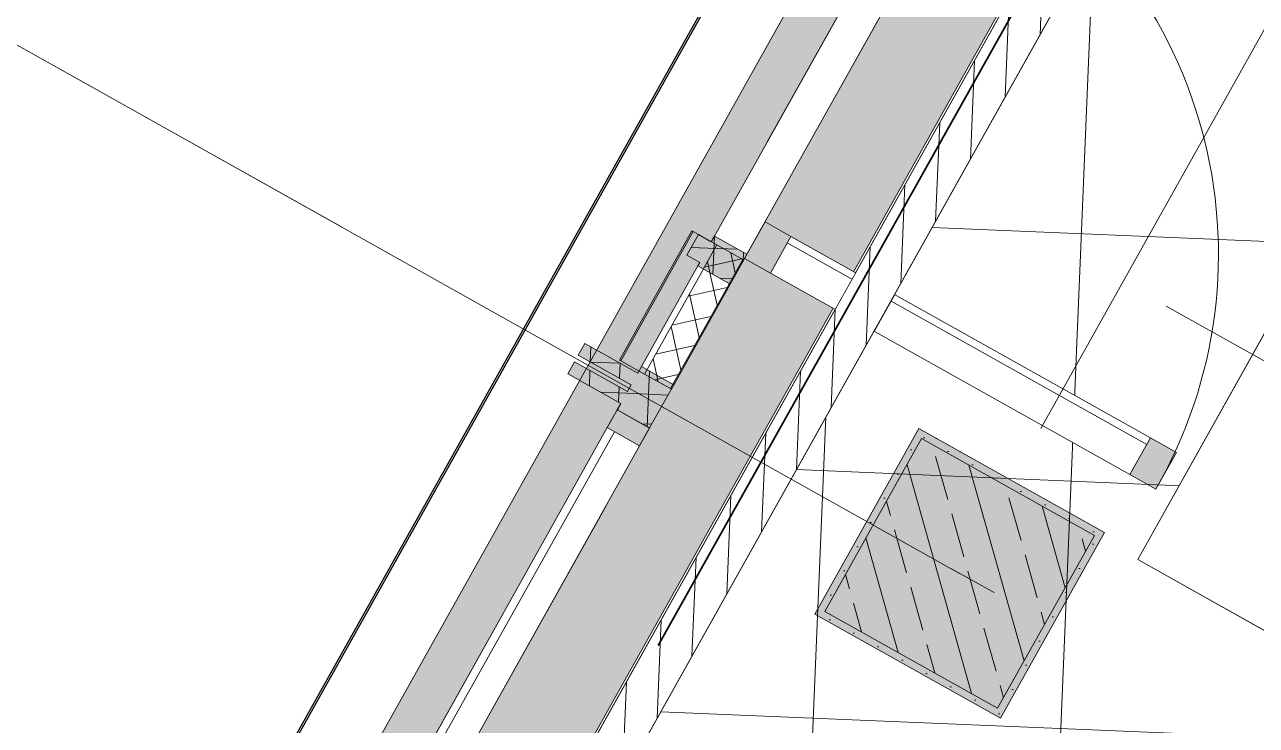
# Model space of a CAD drawing. Header units: metres. Extents: x -27.1 to 50.1, y 105.7 to 163.4.
# Drawn here: x -18.788 to -16.3, y 127.315 to 128.731 of the extents above; entities that cross this region are included whole.
import ezdxf

# ---------------------------------------------------------------- set-up
doc = ezdxf.new("R2010")
doc.units = ezdxf.units.M
doc.header["$MEASUREMENT"] = 0
for name, pattern in [('Achse', [0.0023, 0.0015, -0.0008]), ('Punktlinie', [0.0035, 0, -0.0035]), ('Strichlinie_ eng', [0.0023, 0.0015, -0.0008]), ('Strichpunktlinie', [0.006703, 0.003528, -0.001764, 0, -0.001411]), ('Wipeout_Contour', [1, 0, -1])]:
    doc.linetypes.add(name, pattern=pattern)
for name, color, linetype in [('00  Raster', 7, 'Continuous'), ('00  Raster Ausbau', 7, 'Continuous'), ('10  Fassade', 7, 'Continuous'), ('10  Fassade_Deckschraffur', 7, 'Continuous'), ('10  Fassade_Schnittschraffur', 7, 'Continuous'), ('10  Stützen', 7, 'Continuous'), ('10  Stützen_Schnittschraffur', 7, 'Continuous'), ('10  Wand Massiv_Deckschraffur', 7, 'Continuous'), ('10  Wand Massiv_Fenster', 7, 'Continuous'), ('20  Deckensegel', 7, 'Continuous'), ('50  NUF - Raumstempel', 7, 'Continuous'), ('Neubau_20  Decke Abhangdecke', 7, 'Continuous'), ('Neubau_20  Decke Abhangdecke_Deckschraffur', 7, 'Continuous'), ('Neubau_20  Deckenspiegel + Einbauten', 7, 'Continuous')]:
    doc.layers.add(name, color=color, linetype=linetype)
pattern_1 = [(87.605446, (0, 0), (-0.059947608, 0.00250684), []), (177.605446, (0, 0), (0.00250684, 0.059947608), [])]

msp = doc.modelspace()

# ---------------------------------------------------------------- wipeouts: each hides what was drawn before it
at = {"color": 254, "linetype": 'Wipeout_Contour', "lineweight": 0, "ltscale": 578.896248}
msp.add_wipeout([(1.5068, 161.8649), (-18.3925, 126.3498), (-18.2219, 126.2542), (1.6769, 161.7686)], dxfattribs=at).dxf.layer = '10  Fassade_Deckschraffur'

# ---------------------------------------------------------------- next in the draw order: wipeouts: each hides what was drawn before it
at = {"color": 254, "linetype": 'Wipeout_Contour', "lineweight": 0, "ltscale": 579.750368}
msp.add_wipeout([(1.2236, 162.0253), (-18.6764, 126.5088), (-18.6188, 126.4766), (1.2811, 161.9927)], dxfattribs=at).dxf.layer = '10  Fassade_Deckschraffur'

# ---------------------------------------------------------------- next in the draw order: wipeouts: each hides what was drawn before it
at = {"color": 254, "linetype": 'Wipeout_Contour', "lineweight": 0, "ltscale": 579.478915}
msp.add_wipeout([(-18.4602, 126.3877), (1.4393, 161.9032), (1.2811, 161.9927), (-18.6188, 126.4766)], dxfattribs=at).dxf.layer = '10  Fassade_Deckschraffur'

# ---------------------------------------------------------------- next in the draw order: wipeouts: each hides what was drawn before it
at = {"color": 254, "linetype": 'Wipeout_Contour', "lineweight": 0, "ltscale": 579.276268}
msp.add_wipeout([(1.4393, 161.9032), (-18.4602, 126.3877), (-18.4575, 126.3862), (1.4419, 161.9017)], dxfattribs=at).dxf.layer = '10  Fassade_Deckschraffur'

# ---------------------------------------------------------------- next in the draw order: wipeouts: each hides what was drawn before it
at = {"color": 254, "linetype": 'Wipeout_Contour', "lineweight": 0, "ltscale": 579.199344}
msp.add_wipeout([(1.4446, 161.9001), (-18.4548, 126.3847), (-18.4016, 126.3549), (1.4977, 161.8701)], dxfattribs=at).dxf.layer = '10  Fassade_Deckschraffur'

# ---------------------------------------------------------------- next in the draw order: wipeouts: each hides what was drawn before it
at = {"color": 254, "linetype": 'Wipeout_Contour', "lineweight": 0, "ltscale": 579.127053}
msp.add_wipeout([(-18.3972, 126.3524), (1.5021, 161.8676), (1.4977, 161.8701), (-18.4016, 126.3549)], dxfattribs=at).dxf.layer = '10  Fassade_Deckschraffur'

# ---------------------------------------------------------------- next in the draw order: wipeouts: each hides what was drawn before it
at = {"color": 254, "linetype": 'Wipeout_Contour', "lineweight": 0, "ltscale": 579.115674}
msp.add_wipeout([(1.5021, 161.8676), (-18.3972, 126.3524), (-18.3925, 126.3498), (1.5068, 161.8649)], dxfattribs=at).dxf.layer = '10  Fassade_Deckschraffur'

# ---------------------------------------------------------------- next in the draw order: hatches: boundary and pattern name
at = {"layer": '10  Fassade_Schnittschraffur', "linetype": 'Continuous', "lineweight": 0, "true_color": 0xffffff}
msp.add_hatch(color=7, dxfattribs=at).paths.add_polyline_path([(-17.6907, 128.0256), (-17.5838, 127.9657), (-17.5704, 127.9897), (-17.6773, 128.0496)])
at = {"layer": '10  Fassade_Schnittschraffur', "linetype": 'Continuous', "lineweight": 13, "true_color": 0x000100}
h = msp.add_hatch(dxfattribs=at)
h.set_pattern_fill('Dämmung__hart_1_0001', color=98, style=0, pattern_type=2)
h.set_pattern_definition(pattern_1)
h.paths.add_polyline_path([(-17.6907, 128.0256), (-17.5838, 127.9657), (-17.5704, 127.9897), (-17.6773, 128.0496)])
at = {"layer": '10  Wand Massiv_Deckschraffur', "linetype": 'Continuous', "lineweight": 0, "true_color": 0xffffff}
msp.add_hatch(color=7, dxfattribs=at).paths.add_polyline_path([(-18.2218, 126.2542), (1.677, 161.7686), (1.3506, 161.9533), (-18.549, 126.4375)])
at = {"layer": 'Neubau_20  Decke Abhangdecke_Deckschraffur', "linetype": 'Continuous', "lineweight": 18, "true_color": 0xdcff15}
h = msp.add_hatch(dxfattribs=at)
h.set_pattern_fill('Bauliche_Anlagen__geplan_55', color=60, style=0, pattern_type=2)
h.set_pattern_definition([(87.60545, (0, 0), (-0.4995634, 0.0208903), []), (177.60545, (0, 0), (0.0208903, 0.4995634), [])])
h.paths.add_polyline_path([(-18.5789, 125.4226), (-16.3631, 124.1811), (-16.3557, 124.1941), (-12.4212, 121.9896), (-7.1238, 131.4442), (-9.1608, 132.5855), (-10.5172, 130.1646), (-14.1028, 132.1736), (-14.1773, 132.0406), (-14.5524, 132.2508), (-14.4596, 132.4165), (-14.6122, 132.5021)])

# ---------------------------------------------------------------- next in the draw order: linework, layer by layer
at = {"layer": '10  Fassade', "color": 255, "linetype": 'Punktlinie', "lineweight": 18, "ltscale": 1000}
msp.add_line((-18.3745, 126.3397), (1.5247, 161.8548), dxfattribs=at)
at = {"layer": '10  Fassade', "color": 7, "linetype": 'Continuous', "lineweight": 13, "ltscale": 1000}
for p, q in [((-17.4272, 128.3067), (-17.4506, 128.2648)), ((-17.6565, 128.0867), (-17.6699, 128.0627)), ((-17.6773, 128.0496), (-17.6907, 128.0256)), ((-17.6773, 128.0496), (-17.5704, 127.9897)), ((-17.6699, 128.0627), (-17.5631, 128.0028)), ((-17.6907, 128.0256), (-17.5838, 127.9657)), ((-17.5631, 128.0028), (-17.5704, 127.9897))]:
    msp.add_line(p, q, dxfattribs=at)
at = {"layer": '10  Fassade', "color": 255, "linetype": 'Punktlinie', "lineweight": 18, "ltscale": 1000, "flags": 128}
for points in [[(-18.6764, 126.5088), (1.2236, 162.0253)], [(-18.6188, 126.4766), (1.2811, 161.9927)], [(-18.4602, 126.3877), (1.4393, 161.9032)], [(-18.4575, 126.3862), (1.4419, 161.9017)], [(-18.4548, 126.3847), (1.4446, 161.9001)], [(-18.4016, 126.3549), (1.4977, 161.8701)], [(-18.3972, 126.3524), (1.5021, 161.8676)], [(-18.3925, 126.3498), (1.5068, 161.8649)], [(-18.2219, 126.2542), (1.6769, 161.7686)]]:
    msp.add_lwpolyline(points, dxfattribs=at)
at = {"layer": '10  Fassade', "color": 7, "linetype": 'Strichlinie_ eng', "lineweight": 18, "ltscale": 1000, "flags": 128}
for points in [[(1.4333, 161.9065), (1.0653, 161.2497), (0.9101, 160.9727), (0.4643, 160.1771), (0.2502, 159.795), (-0.2545, 158.8942), (-0.4097, 158.6172), (-0.8555, 157.8216), (-1.0696, 157.4395), (-1.5743, 156.5388), (-1.7294, 156.2618), (-2.1752, 155.4662), (-2.3893, 155.0841), (-2.894, 154.1833), (-3.0492, 153.9063), (-3.495, 153.1107), (-3.7091, 152.7286), (-4.2138, 151.8278), (-4.369, 151.5509), (-4.8148, 150.7552), (-5.0289, 150.3731), (-5.5336, 149.4724), (-5.6888, 149.1954), (-6.1346, 148.3998), (-6.3487, 148.0177), (-6.8533, 147.1169), (-7.0085, 146.8399), (-7.4543, 146.0443), (-7.6684, 145.6622), (-8.1731, 144.7615), (-8.3283, 144.4845), (-8.7741, 143.6889), (-8.9882, 143.3067), (-9.4929, 142.406), (-9.6481, 142.129), (-10.0939, 141.3334), (-10.308, 140.9513), (-10.8127, 140.0505), (-10.9679, 139.7736), (-11.4136, 138.9779), (-11.6277, 138.5958), (-12.1324, 137.6951), (-12.2876, 137.4181), (-12.7334, 136.6225), (-12.9475, 136.2404), (-13.4522, 135.3396), (-13.6074, 135.0626), (-14.0532, 134.267), (-14.2673, 133.8849), (-14.772, 132.9842), (-14.9272, 132.7072), (-15.373, 131.9115), (-15.5871, 131.5294), (-16.0917, 130.6287), (-16.2469, 130.3517), (-16.6927, 129.5561), (-16.9068, 129.174), (-17.4115, 128.2732), (-17.5667, 127.9962), (-18.0125, 127.2006), (-18.4661, 126.391)], [(1.4986, 161.8696), (1.1307, 161.213), (0.9755, 160.9361), (0.5297, 160.1404), (0.3156, 159.7583), (-0.189, 158.8576), (-0.3442, 158.5806), (-0.79, 157.785), (-1.0041, 157.4029), (-1.5088, 156.5021), (-1.664, 156.2251), (-2.1098, 155.4295), (-2.3239, 155.0474), (-2.8286, 154.1467), (-2.9838, 153.8697), (-3.4296, 153.074), (-3.6437, 152.6919), (-4.1484, 151.7912), (-4.3036, 151.5142), (-4.7494, 150.7186), (-4.9634, 150.3365), (-5.4681, 149.4357), (-5.6233, 149.1587), (-6.0691, 148.3631), (-6.2832, 147.981), (-6.7879, 147.0803), (-6.9431, 146.8033), (-7.3889, 146.0077), (-7.603, 145.6255), (-8.1077, 144.7248), (-8.2629, 144.4478), (-8.7087, 143.6522), (-8.9228, 143.2701), (-9.4275, 142.3693), (-9.5827, 142.0924), (-10.0284, 141.2967), (-10.2425, 140.9146), (-10.7472, 140.0139), (-10.9024, 139.7369), (-11.3482, 138.9413), (-11.5623, 138.5592), (-12.067, 137.6584), (-12.2222, 137.3814), (-12.668, 136.5858), (-12.8821, 136.2037), (-13.3868, 135.303), (-13.542, 135.026), (-13.9878, 134.2303), (-14.2019, 133.8482), (-14.7065, 132.9475), (-14.8617, 132.6705), (-15.3075, 131.8749), (-15.5216, 131.4928), (-16.0263, 130.592), (-16.1815, 130.315), (-16.6273, 129.5194), (-16.8414, 129.1373), (-17.3461, 128.2366), (-17.5013, 127.9596), (-17.9471, 127.164), (-18.4007, 126.3544)], [(-17.4506, 128.2648), (-17.4272, 128.3067)], [(-17.4272, 128.3067), (-17.401, 128.292)], [(-17.4245, 128.2501), (-17.4506, 128.2648)], [(-17.6699, 128.0627), (-17.6565, 128.0867)], [(-17.6565, 128.0867), (-17.5496, 128.0268)], [(-17.6907, 128.0256), (-17.6773, 128.0496)], [(-17.6773, 128.0496), (-17.5704, 127.9897)], [(-17.5631, 128.0028), (-17.6699, 128.0627)], [(-17.5838, 127.9657), (-17.6907, 128.0256)]]:
    msp.add_lwpolyline(points, dxfattribs=at)
at = {"layer": '10  Wand Massiv_Fenster', "color": 7, "linetype": 'Continuous', "lineweight": 13, "ltscale": 1000}
for p, q in [((1.3506, 161.9533), (-18.549, 126.4375)), ((1.677, 161.7686), (-18.2218, 126.2542))]:
    msp.add_line(p, q, dxfattribs=at)
at = {"layer": 'Neubau_20  Decke Abhangdecke', "color": 7, "linetype": 'Continuous', "lineweight": 13, "ltscale": 1000, "flags": 128}
msp.add_lwpolyline([(-18.5789, 125.4226), (-16.3631, 124.1811), (-16.3557, 124.1941), (-12.4212, 121.9896), (-7.1238, 131.4442), (-9.1608, 132.5855), (-10.5172, 130.1646), (-14.1028, 132.1736), (-14.1773, 132.0406), (-14.5524, 132.2508), (-14.4596, 132.4165), (-14.6122, 132.5021)], close=True, dxfattribs=at)

# ---------------------------------------------------------------- next in the draw order: wipeouts: each hides what was drawn before it
at = {"color": 254, "linetype": 'Wipeout_Contour', "lineweight": 0, "ltscale": 519.345908}
msp.add_wipeout([(-17.3947, 128.3033), (-17.3292, 128.2667), (-16.8634, 129.0981), (-16.9288, 129.1347)], dxfattribs=at).dxf.layer = '10  Fassade_Deckschraffur'
at = {"color": 254, "linetype": 'Wipeout_Contour', "lineweight": 0, "ltscale": 517.227381}
msp.add_wipeout([(-17.5423, 128.0399), (-17.4768, 128.0032), (-17.363, 128.2065), (-17.4284, 128.2431)], dxfattribs=at).dxf.layer = '10  Fassade_Deckschraffur'
at = {"color": 254, "linetype": 'Wipeout_Contour', "lineweight": 0, "ltscale": 515.242867}
msp.add_wipeout([(-17.9881, 127.2442), (-17.9226, 127.2076), (-17.5257, 127.916), (-17.5912, 127.9526)], dxfattribs=at).dxf.layer = '10  Fassade_Deckschraffur'

# ---------------------------------------------------------------- next in the draw order: hatches: boundary and pattern name
at = {"layer": '10  Fassade', "linetype": 'Continuous', "lineweight": 0, "true_color": 0xffffff}
for points in [[(-17.5864, 128.0531), (-17.5838, 128.0517), (-17.4377, 128.3125), (-17.4403, 128.314)], [(-17.4835, 127.9955), (-17.4817, 127.9945), (-17.3356, 128.2553), (-17.3373, 128.2563)]]:
    msp.add_hatch(color=7, dxfattribs=at).paths.add_polyline_path(points)
at = {"layer": '10  Fassade', "linetype": 'Continuous', "lineweight": 13, "true_color": 0x000100}
h = msp.add_hatch(dxfattribs=at)
h.set_pattern_fill('Dämmung__hart_2_0001', color=98, style=0, pattern_type=2)
h.set_pattern_definition([(102.605446, (0, 0), (0.048794801, 0.0109118), []), (192.605446, (0, 0), (-0.0109118, 0.048794801), [])])
h.paths.add_polyline_path([(-17.5358, 128.0248), (-17.4835, 127.9955), (-17.3373, 128.2563), (-17.3897, 128.2856)])
at = {"layer": '10  Fassade_Schnittschraffur', "linetype": 'Continuous', "lineweight": 0, "true_color": 0xffffff}
for points in [[(-17.401, 128.292), (-17.4272, 128.3067), (-17.4506, 128.2648), (-17.4245, 128.2501)], [(-17.3947, 128.3033), (-17.401, 128.292), (-17.4245, 128.2501), (-17.4284, 128.2431), (-17.363, 128.2065), (-17.3292, 128.2667)], [(-17.3947, 128.3033), (-17.3292, 128.2667), (-17.3946, 128.3035)], [(-17.6565, 128.0867), (-17.6699, 128.0627), (-17.5631, 128.0028), (-17.5496, 128.0268)]]:
    msp.add_hatch(color=7, dxfattribs=at).paths.add_polyline_path(points)
at = {"layer": '10  Fassade_Schnittschraffur', "linetype": 'Continuous', "lineweight": 13, "true_color": 0x000100}
h = msp.add_hatch(dxfattribs=at)
h.set_pattern_fill('Dämmung__hart_1_0001', color=98, style=0, pattern_type=2)
h.set_pattern_definition(pattern_1)
h.paths.add_polyline_path([(-17.401, 128.292), (-17.4272, 128.3067), (-17.4506, 128.2648), (-17.4245, 128.2501)])
h = msp.add_hatch(dxfattribs=at)
h.set_pattern_fill('Dämmung__hart_1_0001', color=98, style=0, pattern_type=2)
h.set_pattern_definition(pattern_1)
h.paths.add_polyline_path([(-17.3947, 128.3033), (-17.401, 128.292), (-17.4245, 128.2501), (-17.4284, 128.2431), (-17.363, 128.2065), (-17.3292, 128.2667)])
h = msp.add_hatch(dxfattribs=at)
h.set_pattern_fill('Dämmung__hart_1_0001', color=98, style=0, pattern_type=2)
h.set_pattern_definition(pattern_1)
h.paths.add_polyline_path([(-17.6565, 128.0867), (-17.6699, 128.0627), (-17.5631, 128.0028), (-17.5496, 128.0268)])

# ---------------------------------------------------------------- next in the draw order: linework, layer by layer
at = {"layer": '10  Fassade', "color": 7, "linetype": 'Continuous', "lineweight": 13, "ltscale": 1000}
for p, q in [((-17.4272, 128.3067), (-17.401, 128.292)), ((-17.3947, 128.3033), (-17.401, 128.292)), ((-17.3947, 128.3033), (-17.3292, 128.2667)), ((-17.3292, 128.2667), (-17.363, 128.2065)), ((-17.4506, 128.2648), (-17.4245, 128.2501)), ((-17.4245, 128.2501), (-17.4284, 128.2431)), ((-17.4284, 128.2431), (-17.363, 128.2065)), ((-17.6565, 128.0867), (-17.5496, 128.0268)), ((-17.5423, 128.0399), (-17.5496, 128.0268)), ((-17.5423, 128.0399), (-17.4768, 128.0032)), ((-17.4768, 128.0032), (-17.5257, 127.916)), ((-17.5838, 127.9657), (-17.5912, 127.9526))]:
    msp.add_line(p, q, dxfattribs=at)
at = {"layer": '10  Fassade', "color": 7, "linetype": 'Continuous', "lineweight": 18, "ltscale": 1000, "flags": 128}
for points in [[(-16.9288, 129.1347), (-17.3947, 128.3033)], [(-16.8634, 129.0981), (-17.3292, 128.2667)], [(-17.4284, 128.2431), (-17.5423, 128.0399)], [(-17.363, 128.2065), (-17.4768, 128.0032)], [(-17.5912, 127.9526), (-17.9881, 127.2442)], [(-17.5257, 127.916), (-17.9226, 127.2076)]]:
    msp.add_lwpolyline(points, dxfattribs=at)
for points in [[(-17.5864, 128.0531), (-17.4403, 128.314), (-17.4377, 128.3125), (-17.5838, 128.0517)], [(-17.5838, 128.0517), (-17.4377, 128.3125), (-17.3897, 128.2856), (-17.5358, 128.0248)], [(-17.3292, 128.2667), (-17.3946, 128.3035)], [(-17.5358, 128.0248), (-17.3897, 128.2856), (-17.3373, 128.2563), (-17.4835, 127.9955)], [(-17.4835, 127.9955), (-17.3373, 128.2563), (-17.3356, 128.2553), (-17.4817, 127.9945)]]:
    msp.add_lwpolyline(points, close=True, dxfattribs=at)

# ---------------------------------------------------------------- next in the draw order: wipeouts: each hides what was drawn before it
at = {"color": 254, "linetype": 'Wipeout_Contour', "lineweight": 0, "ltscale": 515.242631}
msp.add_wipeout([(-17.9679, 127.2802), (-17.9025, 127.2435), (-17.5459, 127.88), (-17.6113, 127.9167)], dxfattribs=at).dxf.layer = '10  Fassade_Deckschraffur'
at = {"color": 254, "linetype": 'Wipeout_Contour', "lineweight": 0, "ltscale": 516.695778}
msp.add_wipeout([(-17.2401, 128.3029), (-17.2817, 128.2288), (-16.5553, 127.8218), (-16.5138, 127.896)], dxfattribs=at).dxf.layer = '10  Fassade_Schnittschraffur'

# ---------------------------------------------------------------- next in the draw order: hatches: boundary and pattern name
at = {"layer": '10  Fassade_Schnittschraffur', "linetype": 'Continuous', "lineweight": 0, "true_color": 0xffffff}
for points in [[(-17.2925, 128.3323), (-17.334, 128.2581), (-17.2817, 128.2288), (-17.2401, 128.3029)], [(-17.5423, 128.0399), (-17.5496, 128.0268), (-17.5631, 128.0028), (-17.5704, 127.9897), (-17.5838, 127.9657), (-17.5912, 127.9526), (-17.5257, 127.916), (-17.4768, 128.0032)], [(-17.5913, 127.9525), (-17.6113, 127.9167), (-17.5459, 127.88), (-17.5258, 127.9158)], [(-17.5913, 127.9525), (-17.5258, 127.9158), (-17.5912, 127.9526)], [(-16.5138, 127.896), (-16.5553, 127.8218), (-16.503, 127.7925), (-16.4614, 127.8666)]]:
    msp.add_hatch(color=7, dxfattribs=at).paths.add_polyline_path(points)
at = {"layer": '10  Fassade_Schnittschraffur', "linetype": 'Continuous', "lineweight": 13, "true_color": 0x000100}
h = msp.add_hatch(dxfattribs=at)
h.set_pattern_fill('Dämmung__hart_1_0001', color=98, style=0, pattern_type=2)
h.set_pattern_definition(pattern_1)
h.paths.add_polyline_path([(-17.5423, 128.0399), (-17.5496, 128.0268), (-17.5631, 128.0028), (-17.5704, 127.9897), (-17.5838, 127.9657), (-17.5912, 127.9526), (-17.5257, 127.916), (-17.4768, 128.0032)])
at = {"layer": '10  Stützen_Schnittschraffur', "linetype": 'Continuous', "lineweight": 0, "true_color": 0xffffff}
h = msp.add_hatch(color=7, dxfattribs=at)
h.paths.add_polyline_path([(-17.192, 127.5398), (-16.8169, 127.3297), (-16.6067, 127.7048), (-16.9818, 127.915)])
h.paths.add_polyline_path([(-17.1716, 127.5456), (-16.9761, 127.8945), (-16.6271, 127.699), (-16.8226, 127.3501)], flags=0)
at = {"layer": '10  Stützen_Schnittschraffur', "linetype": 'Continuous', "lineweight": 13, "true_color": 0x000100}
h = msp.add_hatch(dxfattribs=at)
h.set_pattern_fill('Gips_0001', color=98, style=0, pattern_type=2)
h.set_pattern_definition([(87.605446, (0, 0), (-0.02497817, 0.001044517), [0, -0.025])])
h.paths.add_polyline_path([(-17.192, 127.5398), (-16.8169, 127.3297), (-16.6067, 127.7048), (-16.9818, 127.915)])
h.paths.add_polyline_path([(-17.1716, 127.5456), (-16.9761, 127.8945), (-16.6271, 127.699), (-16.8226, 127.3501)], flags=0)
at = {"layer": '10  Stützen_Schnittschraffur', "linetype": 'Continuous', "lineweight": 0, "true_color": 0xffffff}
msp.add_hatch(color=7, dxfattribs=at).paths.add_polyline_path([(-16.8226, 127.3501), (-16.6271, 127.699), (-16.9761, 127.8945), (-17.1716, 127.5456)])
at = {"layer": '10  Stützen_Schnittschraffur', "linetype": 'Continuous', "lineweight": 13, "true_color": 0x000100}
h = msp.add_hatch(dxfattribs=at)
h.set_pattern_fill('Beton__Stahlbeton_0001', color=98, style=0, pattern_type=2)
h.set_pattern_definition([(285.738, (-17.17158, 127.54559), (0.115501, 0.032549), []), (285.738, (-17.22933, 127.52932), (0.115501, 0.032549), [0.09, -0.03])])
h.paths.add_polyline_path([(-16.8226, 127.3501), (-16.6271, 127.699), (-16.9761, 127.8945), (-17.1716, 127.5456)])

# ---------------------------------------------------------------- next in the draw order: linework, layer by layer
at = {"layer": '10  Fassade', "color": 7, "linetype": 'Continuous', "lineweight": 18, "ltscale": 1000}
for p, q in [((-17.2401, 128.3029), (-16.5138, 127.896)), ((-17.2475, 128.2899), (-16.5211, 127.8829)), ((-17.2817, 128.2288), (-16.5553, 127.8218)), ((-17.6113, 127.9167), (-17.9679, 127.2802)), ((-17.9531, 127.2719), (-17.5965, 127.9084)), ((-17.9025, 127.2435), (-17.5459, 127.88))]:
    msp.add_line(p, q, dxfattribs=at)
at = {"layer": '10  Fassade', "color": 7, "linetype": 'Continuous', "lineweight": 13, "ltscale": 1000}
msp.add_line((-17.5912, 127.9526), (-17.5257, 127.916), dxfattribs=at)
at = {"layer": '10  Fassade', "color": 7, "linetype": 'Continuous', "lineweight": 18, "ltscale": 1000, "flags": 128}
for points in [[(-17.2925, 128.3323), (-17.2401, 128.3029), (-17.2817, 128.2288), (-17.334, 128.2581)], [(-17.2401, 128.3029), (-16.5138, 127.896), (-16.5553, 127.8218), (-17.2817, 128.2288)], [(-17.5913, 127.9525), (-17.6113, 127.9167), (-17.5459, 127.88), (-17.5258, 127.9158)], [(-17.5912, 127.9526), (-17.5258, 127.9158)], [(-16.5138, 127.896), (-16.4614, 127.8666), (-16.503, 127.7925), (-16.5553, 127.8218)]]:
    msp.add_lwpolyline(points, close=True, dxfattribs=at)
at = {"layer": '10  Fassade', "color": 7, "linetype": 'Continuous', "lineweight": 13, "ltscale": 1000}
msp.add_arc((-17.3291, 128.2668), 0.9526, 330.1365, 60.738, dxfattribs=at)
at = {"layer": '10  Stützen', "color": 7, "linetype": 'Continuous', "lineweight": 13, "ltscale": 1000, "flags": 128}
for points in [[(-17.192, 127.5398), (-16.8169, 127.3297), (-16.6067, 127.7048), (-16.9818, 127.915)], [(-16.8226, 127.3501), (-16.6271, 127.699), (-16.9761, 127.8945), (-17.1716, 127.5456)]]:
    msp.add_lwpolyline(points, close=True, dxfattribs=at)
at = {"layer": '50  NUF - Raumstempel', "color": 253, "linetype": 'Punktlinie', "lineweight": 18, "ltscale": 1000, "true_color": 0x9f9f9f, "flags": 128}
msp.add_lwpolyline([(-10.0359, 110.1647), (-20.9522, 116.2812), (-16.4992, 124.2287), (-18.674, 125.4472), (-12.0678, 137.2376), (-11.8323, 137.1056), (-11.9129, 136.9617), (-11.5378, 136.7515), (-11.4571, 136.8954), (-6.3493, 134.0335), (-6.4299, 133.8895), (-6.0548, 133.6794), (-5.9741, 133.8233), (-5.8127, 133.7329), (-8.4694, 128.9914), (-4.7748, 126.9213), (-5.4078, 125.7916), (-2.4722, 124.1468), (-3.7407, 121.8829), (-3.5348, 121.7676)], close=True, dxfattribs=at)

# ---------------------------------------------------------------- next in the draw order: wipeouts: each hides what was drawn before it
at = {"color": 254, "linetype": 'Wipeout_Contour', "lineweight": 0, "ltscale": 517.383915}
msp.add_wipeout([(-17.1195, 129.2874), (-17.123, 129.2894), (-18.4379, 126.9426), (-18.4344, 126.9407)], dxfattribs=at).dxf.layer = '10  Fassade_Deckschraffur'
at = {"color": 254, "linetype": 'Wipeout_Contour', "lineweight": 0, "ltscale": 514.273933}
msp.add_wipeout([(-14.505, 127.599), (-16.0753, 128.4788), (-16.5397, 127.65), (-14.9693, 126.7702)], dxfattribs=at).dxf.layer = '20  Deckensegel'

# ---------------------------------------------------------------- next in the draw order: linework, layer by layer
at = {"layer": '10  Fassade', "color": 7, "linetype": 'Continuous', "lineweight": 25, "ltscale": 1000, "flags": 128}
for points in [[(-18.4379, 126.9426), (-17.123, 129.2894)], [(-18.4344, 126.9407), (-17.1195, 129.2874)]]:
    msp.add_lwpolyline(points, dxfattribs=at)
at = {"layer": '20  Deckensegel', "color": 7, "linetype": 'Continuous', "lineweight": 18, "ltscale": 1000}
for p, q in [((-16.5397, 127.65), (-16.0753, 128.4788)), ((-14.9693, 126.7702), (-16.5397, 127.65))]:
    msp.add_line(p, q, dxfattribs=at)
at = {"layer": '20  Deckensegel', "color": 6, "linetype": 'Strichpunktlinie', "lineweight": 18, "ltscale": 1000}
msp.add_line((-16.482, 128.1622), (-14.5627, 127.0868), dxfattribs=at)
at = {"layer": '20  Deckensegel', "color": 7, "linetype": 'Continuous', "lineweight": 18, "ltscale": 1000, "flags": 128}
msp.add_lwpolyline([(-14.505, 127.599), (-14.9693, 126.7702), (-16.5397, 127.65), (-16.0753, 128.4788)], close=True, dxfattribs=at)

# ---------------------------------------------------------------- next in the draw order: wipeouts: each hides what was drawn before it
at = {"color": 254, "linetype": 'Wipeout_Contour', "lineweight": 0, "ltscale": 520.327166}
msp.add_wipeout([(-14.6908, 132.546), (-18.6501, 125.4797), (-18.5716, 125.4357), (-14.6122, 132.5021)], dxfattribs=at).dxf.layer = 'Neubau_20  Deckenspiegel + Einbauten'

# ---------------------------------------------------------------- next in the draw order: hatches: boundary and pattern name
at = {"layer": 'Neubau_20  Deckenspiegel + Einbauten', "linetype": 'Continuous', "lineweight": 0, "true_color": 0x000000}
h = msp.add_hatch(dxfattribs=at)
h.set_pattern_fill('Mauerwerk_0001', color=18, style=0, pattern_type=2)
h.set_pattern_definition([(87.605446, (0, 0), (-0.06494324, 0.002715745), [])])
h.paths.add_polyline_path([(-14.6908, 132.546), (-18.6501, 125.4797), (-18.5716, 125.4357), (-14.6122, 132.5021)])

# ---------------------------------------------------------------- next in the draw order: linework, layer by layer
at = {"layer": '00  Raster', "color": 7, "linetype": 'Strichpunktlinie', "lineweight": 13, "ltscale": 1000}
for p, q in [((-23.386, 116.0453), (2.099, 161.5296)), ((-0.3434, 118.346), (-19.9527, 129.3331))]:
    msp.add_line(p, q, dxfattribs=at)
at = {"layer": '00  Raster Ausbau', "color": 251, "linetype": 'Achse', "lineweight": 18, "ltscale": 1000, "true_color": 0x5f5f5f}
for p, q in [((-18.6441, 128.5999), (-19.5165, 129.0887)), ((-17.7717, 128.1111), (-18.6441, 128.5999)), ((-17.7717, 128.1111), (-16.8993, 127.6223))]:
    msp.add_line(p, q, dxfattribs=at)
at = {"layer": 'Neubau_20  Deckenspiegel + Einbauten', "color": 7, "linetype": 'Continuous', "lineweight": 13, "ltscale": 1000}
for p, q in [((-14.6908, 132.546), (-18.6501, 125.4797)), ((-18.5716, 125.4357), (-14.6122, 132.5021))]:
    msp.add_line(p, q, dxfattribs=at)
at = {"layer": 'Neubau_20  Deckenspiegel + Einbauten', "color": 181, "linetype": 'Achse', "lineweight": 35, "ltscale": 1000, "true_color": 0xa851ff}
msp.add_line((-18.6326, 125.4699), (-14.6733, 132.5363), dxfattribs=at)
at = {"layer": 'Neubau_20  Deckenspiegel + Einbauten', "color": 7, "linetype": 'Continuous', "lineweight": 13, "ltscale": 1000, "flags": 128}
msp.add_lwpolyline([(-14.6908, 132.546), (-18.6501, 125.4797), (-18.5716, 125.4357), (-14.6122, 132.5021)], close=True, dxfattribs=at)

doc.saveas('drawing.dxf')
